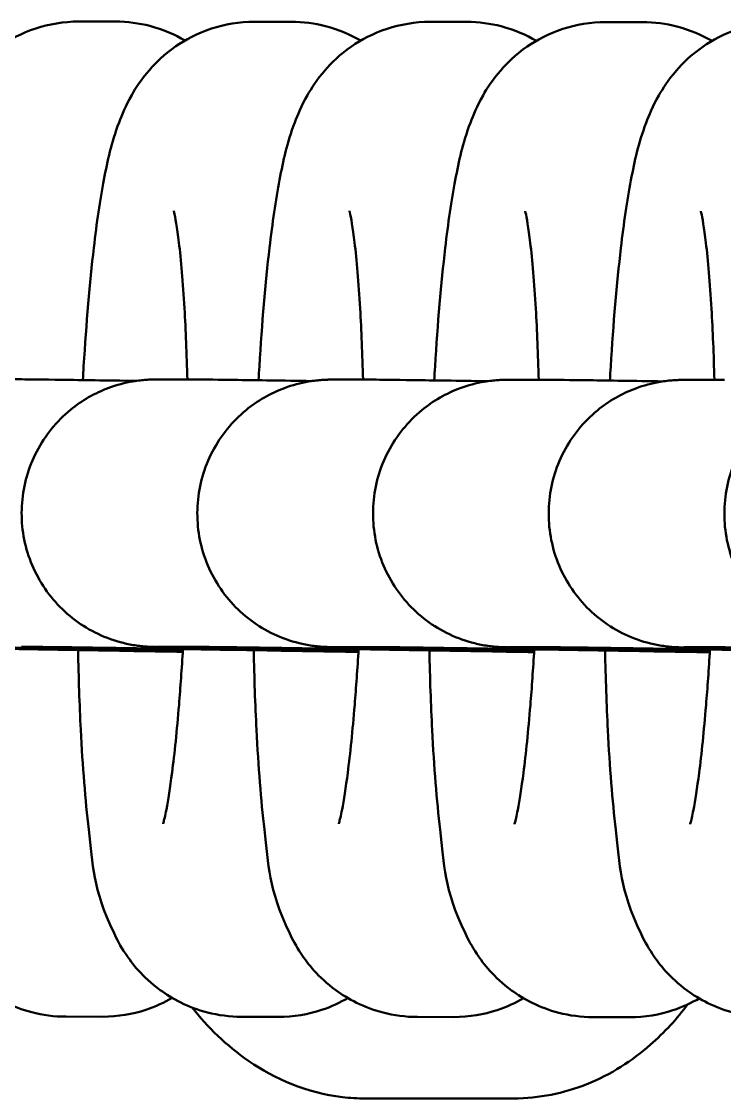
# Model space of a CAD drawing. Header units: millimetres. Extents: x 170 to 5770, y -1450 to 5650.
# Drawn here: x 2601.66 to 2617.44, y 2087.81 to 2111.97 of the extents above; entities that cross this region are included whole.
import ezdxf

# ---------------------------------------------------------------- set-up
doc = ezdxf.new("R2010")
doc.units = ezdxf.units.MM
doc.header["$LTSCALE"] = 10
doc.layers.add('Viditelná (ISO)', color=7, linetype='Continuous', lineweight=50)

# ---------------------------------------------------------------- blocks, each defined once
blk = doc.blocks.new('VVZ-VH101-2')
at = {"layer": 'Viditelná (ISO)'}
for p, q in [((2433.773, -3538.029), (2432.951, -3538.028)), ((2437.717, -3538.033), (2436.895, -3538.032)), ((2441.661, -3538.036), (2440.838, -3538.035)), ((2445.605, -3538.04), (2444.782, -3538.039)), ((2430.773, -3546.057), (2431.668, -3546.057)), ((2434.717, -3546.06), (2435.612, -3546.061)), ((2438.661, -3546.064), (2439.555, -3546.064)), ((2442.605, -3546.067), (2443.499, -3546.068)), ((2446.548, -3546.071), (2447.443, -3546.071)), ((2434.712, -3552.06), (2435.606, -3552.061)), ((2438.655, -3552.064), (2439.55, -3552.064)), ((2442.599, -3552.067), (2443.494, -3552.068)), ((2446.543, -3552.071), (2447.438, -3552.071)), ((2432.661, -3560.359), (2433.484, -3560.36)), ((2436.605, -3560.363), (2437.427, -3560.364)), ((2440.549, -3560.366), (2441.371, -3560.367)), ((2444.493, -3560.37), (2445.315, -3560.37)), ((2439.381, -3562.195), (2442.709, -3562.194))]:
    blk.add_line(p, q, dxfattribs=at)
for points, knots in [([(2432.951, -3538.028), (2432.611, -3538.028), (2432.275, -3538.087), (2431.663, -3538.288), (2431.397, -3538.434), (2430.917, -3538.765), (2430.732, -3538.95), (2430.399, -3539.331), (2430.283, -3539.515), (2430.053, -3539.919), (2429.974, -3540.112), (2429.734, -3540.755), (2429.652, -3541.136), (2429.48, -3542.035), (2429.407, -3542.54), (2429.249, -3543.891), (2429.173, -3544.79), (2429.108, -3545.862), (2429.101, -3545.966), (2429.095, -3546.071)], [3.141593, 3.141593, 3.141593, 3.141593, 3.174933, 3.174933, 3.211923, 3.211923, 3.259011, 3.259011, 3.321934, 3.321934, 3.41779, 3.41779, 3.668439, 3.668439, 3.93242, 3.93242, 4.302832, 4.302832, 4.342317, 4.342317, 4.342317, 4.342317]), ([(2436.895, -3538.032), (2436.554, -3538.032), (2436.219, -3538.091), (2435.606, -3538.292), (2435.341, -3538.437), (2434.861, -3538.768), (2434.675, -3538.953), (2434.343, -3539.335), (2434.227, -3539.518), (2433.997, -3539.922), (2433.917, -3540.115), (2433.678, -3540.759), (2433.595, -3541.14), (2433.424, -3542.038), (2433.351, -3542.543), (2433.193, -3543.895), (2433.117, -3544.793), (2433.051, -3545.865), (2433.045, -3545.969), (2433.039, -3546.074)], [3.141593, 3.141593, 3.141593, 3.141593, 3.174933, 3.174933, 3.211923, 3.211923, 3.259011, 3.259011, 3.321934, 3.321934, 3.41779, 3.41779, 3.668439, 3.668439, 3.93242, 3.93242, 4.302832, 4.302832, 4.342317, 4.342317, 4.342317, 4.342317]), ([(2435.333, -3538.454), (2435.113, -3538.325), (2434.846, -3538.206), (2434.301, -3538.065), (2434.037, -3538.029), (2433.773, -3538.029)], [9.36660161, 9.36660161, 9.36660161, 9.36660161, 9.39894603, 9.39894603, 9.42477796, 9.42477796, 9.42477796, 9.42477796]), ([(2440.838, -3538.035), (2440.498, -3538.035), (2440.162, -3538.094), (2439.55, -3538.295), (2439.284, -3538.441), (2438.805, -3538.772), (2438.619, -3538.957), (2438.287, -3539.338), (2438.171, -3539.522), (2437.941, -3539.926), (2437.861, -3540.119), (2437.621, -3540.762), (2437.539, -3541.143), (2437.368, -3542.042), (2437.295, -3542.547), (2437.137, -3543.898), (2437.061, -3544.797), (2436.995, -3545.869), (2436.989, -3545.973), (2436.983, -3546.078)], [3.141593, 3.141593, 3.141593, 3.141593, 3.174933, 3.174933, 3.211923, 3.211923, 3.259011, 3.259011, 3.321934, 3.321934, 3.41779, 3.41779, 3.668439, 3.668439, 3.93242, 3.93242, 4.302832, 4.302832, 4.342317, 4.342317, 4.342317, 4.342317]), ([(2439.277, -3538.457), (2439.057, -3538.328), (2438.79, -3538.209), (2438.245, -3538.068), (2437.981, -3538.033), (2437.717, -3538.033)], [9.36660161, 9.36660161, 9.36660161, 9.36660161, 9.39894603, 9.39894603, 9.42477796, 9.42477796, 9.42477796, 9.42477796]), ([(2444.782, -3538.039), (2444.442, -3538.039), (2444.106, -3538.098), (2443.494, -3538.299), (2443.228, -3538.444), (2442.748, -3538.775), (2442.563, -3538.96), (2442.231, -3539.342), (2442.114, -3539.525), (2441.884, -3539.929), (2441.805, -3540.122), (2441.565, -3540.766), (2441.483, -3541.147), (2441.312, -3542.045), (2441.239, -3542.55), (2441.081, -3543.902), (2441.004, -3544.8), (2440.939, -3545.872), (2440.933, -3545.976), (2440.927, -3546.081)], [3.141593, 3.141593, 3.141593, 3.141593, 3.174933, 3.174933, 3.211923, 3.211923, 3.259011, 3.259011, 3.321934, 3.321934, 3.41779, 3.41779, 3.668439, 3.668439, 3.93242, 3.93242, 4.302832, 4.302832, 4.342317, 4.342317, 4.342317, 4.342317]), ([(2443.221, -3538.461), (2443, -3538.332), (2442.733, -3538.213), (2442.188, -3538.072), (2441.924, -3538.036), (2441.661, -3538.036)], [9.36660161, 9.36660161, 9.36660161, 9.36660161, 9.39894603, 9.39894603, 9.42477796, 9.42477796, 9.42477796, 9.42477796]), ([(2448.726, -3538.042), (2448.386, -3538.042), (2448.05, -3538.101), (2447.438, -3538.302), (2447.172, -3538.448), (2446.692, -3538.779), (2446.507, -3538.964), (2446.174, -3539.345), (2446.058, -3539.529), (2445.828, -3539.933), (2445.749, -3540.126), (2445.509, -3540.769), (2445.427, -3541.15), (2445.256, -3542.049), (2445.183, -3542.554), (2445.024, -3543.905), (2444.948, -3544.804), (2444.883, -3545.876), (2444.877, -3545.98), (2444.871, -3546.085)], [3.141593, 3.141593, 3.141593, 3.141593, 3.174933, 3.174933, 3.211923, 3.211923, 3.259011, 3.259011, 3.321934, 3.321934, 3.41779, 3.41779, 3.668439, 3.668439, 3.93242, 3.93242, 4.302832, 4.302832, 4.342317, 4.342317, 4.342317, 4.342317]), ([(2447.164, -3538.464), (2446.944, -3538.335), (2446.677, -3538.216), (2446.132, -3538.075), (2445.868, -3538.04), (2445.605, -3538.04)], [9.36660161, 9.36660161, 9.36660161, 9.36660161, 9.39894603, 9.39894603, 9.42477796, 9.42477796, 9.42477796, 9.42477796]), ([(2435.385, -3546.061), (2435.37, -3545.489), (2435.348, -3544.951), (2435.286, -3543.881), (2435.242, -3543.372), (2435.156, -3542.654), (2435.112, -3542.406), (2435.085, -3542.287), (2435.081, -3542.273), (2435.081, -3542.273)], [8.2587232, 8.2587232, 8.2587232, 8.2587232, 8.4985772, 8.4985772, 8.7889867, 8.7889867, 9.0355285, 9.0355285, 9.0982014, 9.0982014, 9.0982014, 9.0982014]), ([(2439.329, -3546.064), (2439.314, -3545.493), (2439.292, -3544.955), (2439.229, -3543.884), (2439.186, -3543.375), (2439.1, -3542.657), (2439.056, -3542.409), (2439.029, -3542.29), (2439.025, -3542.277), (2439.025, -3542.277)], [8.2587232, 8.2587232, 8.2587232, 8.2587232, 8.4985772, 8.4985772, 8.7889867, 8.7889867, 9.0355285, 9.0355285, 9.0982014, 9.0982014, 9.0982014, 9.0982014]), ([(2443.273, -3546.068), (2443.258, -3545.496), (2443.236, -3544.958), (2443.173, -3543.888), (2443.13, -3543.379), (2443.044, -3542.661), (2443, -3542.413), (2442.973, -3542.294), (2442.969, -3542.28), (2442.969, -3542.28)], [8.2587232, 8.2587232, 8.2587232, 8.2587232, 8.4985772, 8.4985772, 8.7889867, 8.7889867, 9.0355285, 9.0355285, 9.0982014, 9.0982014, 9.0982014, 9.0982014]), ([(2447.216, -3546.071), (2447.202, -3545.5), (2447.18, -3544.962), (2447.117, -3543.891), (2447.073, -3543.382), (2446.988, -3542.664), (2446.944, -3542.416), (2446.917, -3542.297), (2446.913, -3542.284), (2446.913, -3542.284)], [8.2587232, 8.2587232, 8.2587232, 8.2587232, 8.4985772, 8.4985772, 8.7889867, 8.7889867, 9.0355285, 9.0355285, 9.0982014, 9.0982014, 9.0982014, 9.0982014]), ([(2435.283, -3552.15), (2434.994, -3552.145), (2434.713, -3552.14), (2433.711, -3552.121), (2433.046, -3552.109), (2431.946, -3552.087), (2431.499, -3552.078), (2431.03, -3552.068), (2430.905, -3552.065), (2430.76, -3552.061), (2430.718, -3552.06), (2430.647, -3552.057), (2430.627, -3552.057), (2430.541, -3552.052), (2430.519, -3552.051), (2430.471, -3552.047), (2430.453, -3552.046), (2430.393, -3552.04), (2430.346, -3552.034), (2430.202, -3552.014), (2430.102, -3551.995), (2429.811, -3551.923), (2429.619, -3551.855), (2429.256, -3551.683), (2429.083, -3551.578), (2428.761, -3551.337), (2428.612, -3551.2), (2428.345, -3550.9), (2428.226, -3550.735), (2428.025, -3550.388), (2427.941, -3550.203), (2427.814, -3549.822), (2427.769, -3549.625), (2427.719, -3549.226), (2427.715, -3549.023), (2427.746, -3548.623), (2427.782, -3548.423), (2427.893, -3548.037), (2427.968, -3547.849), (2428.154, -3547.493), (2428.265, -3547.323), (2428.518, -3547.011), (2428.661, -3546.867), (2429.072, -3546.53), (2429.366, -3546.361), (2429.852, -3546.18), (2430.036, -3546.131), (2430.275, -3546.09), (2430.329, -3546.083), (2430.429, -3546.071), (2430.477, -3546.067), (2430.539, -3546.063), (2430.559, -3546.062), (2430.613, -3546.059), (2430.639, -3546.058), (2430.724, -3546.056), (2430.743, -3546.057), (2430.773, -3546.057)], [1.554937, 1.554937, 1.554937, 1.554937, 1.6506, 1.6506, 1.911274, 1.911274, 2.172346, 2.172346, 2.302855, 2.302855, 2.372983, 2.372983, 2.432966, 2.432966, 2.448102, 2.448102, 2.455646, 2.455646, 2.470926, 2.470926, 2.501191, 2.501191, 2.561496, 2.561496, 2.621741, 2.621741, 2.681984, 2.681984, 2.742227, 2.742227, 2.802469, 2.802469, 2.862712, 2.862712, 2.922955, 2.922955, 2.983198, 2.983198, 3.043441, 3.043441, 3.103684, 3.103684, 3.163927, 3.163927, 3.263079, 3.263079, 3.319647, 3.319647, 3.336273, 3.336273, 3.351217, 3.351217, 3.358917, 3.358917, 3.374956, 3.374956, 3.4296, 3.4296, 3.4296, 3.4296]), ([(2439.227, -3552.154), (2438.938, -3552.149), (2438.657, -3552.143), (2437.655, -3552.125), (2436.989, -3552.112), (2435.89, -3552.091), (2435.443, -3552.082), (2434.974, -3552.071), (2434.849, -3552.068), (2434.704, -3552.064), (2434.662, -3552.063), (2434.591, -3552.061), (2434.571, -3552.061), (2434.485, -3552.056), (2434.462, -3552.054), (2434.415, -3552.051), (2434.397, -3552.049), (2434.337, -3552.043), (2434.289, -3552.038), (2434.146, -3552.017), (2434.046, -3551.998), (2433.755, -3551.926), (2433.563, -3551.858), (2433.2, -3551.686), (2433.026, -3551.582), (2432.705, -3551.341), (2432.556, -3551.204), (2432.289, -3550.903), (2432.17, -3550.739), (2431.969, -3550.391), (2431.885, -3550.207), (2431.757, -3549.826), (2431.712, -3549.628), (2431.663, -3549.23), (2431.659, -3549.027), (2431.69, -3548.626), (2431.726, -3548.427), (2431.837, -3548.041), (2431.912, -3547.852), (2432.098, -3547.496), (2432.209, -3547.327), (2432.462, -3547.015), (2432.605, -3546.871), (2433.015, -3546.534), (2433.31, -3546.364), (2433.796, -3546.183), (2433.98, -3546.134), (2434.218, -3546.094), (2434.273, -3546.086), (2434.373, -3546.075), (2434.42, -3546.07), (2434.483, -3546.066), (2434.503, -3546.065), (2434.557, -3546.062), (2434.583, -3546.062), (2434.668, -3546.06), (2434.687, -3546.06), (2434.717, -3546.06)], [1.554937, 1.554937, 1.554937, 1.554937, 1.6506, 1.6506, 1.911274, 1.911274, 2.172346, 2.172346, 2.302855, 2.302855, 2.372983, 2.372983, 2.432966, 2.432966, 2.448102, 2.448102, 2.455646, 2.455646, 2.470926, 2.470926, 2.501191, 2.501191, 2.561496, 2.561496, 2.621741, 2.621741, 2.681984, 2.681984, 2.742227, 2.742227, 2.802469, 2.802469, 2.862712, 2.862712, 2.922955, 2.922955, 2.983198, 2.983198, 3.043441, 3.043441, 3.103684, 3.103684, 3.163927, 3.163927, 3.263079, 3.263079, 3.319647, 3.319647, 3.336273, 3.336273, 3.351217, 3.351217, 3.358917, 3.358917, 3.374956, 3.374956, 3.4296, 3.4296, 3.4296, 3.4296]), ([(2431.668, -3546.057), (2431.833, -3546.058), (2432.116, -3546.061), (2433.006, -3546.074), (2433.57, -3546.082), (2434.231, -3546.092)], [0, 0, 0, 0, 0.3027925, 0.3027925, 0.5743738, 0.5743738, 0.5743738, 0.5743738]), ([(2443.17, -3552.157), (2442.882, -3552.152), (2442.601, -3552.147), (2441.599, -3552.128), (2440.933, -3552.116), (2439.833, -3552.094), (2439.387, -3552.085), (2438.918, -3552.075), (2438.793, -3552.072), (2438.648, -3552.068), (2438.606, -3552.067), (2438.534, -3552.064), (2438.515, -3552.064), (2438.429, -3552.059), (2438.406, -3552.058), (2438.359, -3552.054), (2438.341, -3552.053), (2438.281, -3552.047), (2438.233, -3552.041), (2438.09, -3552.021), (2437.99, -3552.002), (2437.698, -3551.93), (2437.507, -3551.862), (2437.144, -3551.69), (2436.97, -3551.585), (2436.649, -3551.344), (2436.5, -3551.207), (2436.233, -3550.907), (2436.114, -3550.742), (2435.913, -3550.395), (2435.829, -3550.21), (2435.701, -3549.829), (2435.656, -3549.632), (2435.607, -3549.233), (2435.602, -3549.03), (2435.634, -3548.63), (2435.67, -3548.43), (2435.781, -3548.044), (2435.856, -3547.856), (2436.041, -3547.5), (2436.153, -3547.33), (2436.406, -3547.018), (2436.549, -3546.874), (2436.959, -3546.537), (2437.254, -3546.368), (2437.74, -3546.187), (2437.924, -3546.138), (2438.162, -3546.097), (2438.216, -3546.09), (2438.317, -3546.078), (2438.364, -3546.074), (2438.427, -3546.07), (2438.447, -3546.069), (2438.501, -3546.066), (2438.526, -3546.065), (2438.611, -3546.063), (2438.631, -3546.064), (2438.661, -3546.064)], [1.554937, 1.554937, 1.554937, 1.554937, 1.6506, 1.6506, 1.911274, 1.911274, 2.172346, 2.172346, 2.302855, 2.302855, 2.372983, 2.372983, 2.432966, 2.432966, 2.448102, 2.448102, 2.455646, 2.455646, 2.470926, 2.470926, 2.501191, 2.501191, 2.561496, 2.561496, 2.621741, 2.621741, 2.681984, 2.681984, 2.742227, 2.742227, 2.802469, 2.802469, 2.862712, 2.862712, 2.922955, 2.922955, 2.983198, 2.983198, 3.043441, 3.043441, 3.103684, 3.103684, 3.163927, 3.163927, 3.263079, 3.263079, 3.319647, 3.319647, 3.336273, 3.336273, 3.351217, 3.351217, 3.358917, 3.358917, 3.374956, 3.374956, 3.4296, 3.4296, 3.4296, 3.4296]), ([(2435.612, -3546.061), (2435.777, -3546.061), (2436.059, -3546.065), (2436.95, -3546.077), (2437.513, -3546.085), (2438.175, -3546.096)], [0, 0, 0, 0, 0.3027925, 0.3027925, 0.5743738, 0.5743738, 0.5743738, 0.5743738]), ([(2447.114, -3552.161), (2446.825, -3552.156), (2446.545, -3552.15), (2445.543, -3552.132), (2444.877, -3552.119), (2443.777, -3552.098), (2443.331, -3552.089), (2442.861, -3552.078), (2442.737, -3552.075), (2442.591, -3552.071), (2442.55, -3552.07), (2442.478, -3552.068), (2442.459, -3552.068), (2442.373, -3552.063), (2442.35, -3552.061), (2442.303, -3552.058), (2442.285, -3552.056), (2442.225, -3552.05), (2442.177, -3552.045), (2442.034, -3552.024), (2441.934, -3552.005), (2441.642, -3551.933), (2441.451, -3551.865), (2441.088, -3551.693), (2440.914, -3551.589), (2440.593, -3551.348), (2440.443, -3551.21), (2440.177, -3550.91), (2440.058, -3550.746), (2439.856, -3550.398), (2439.773, -3550.214), (2439.645, -3549.833), (2439.6, -3549.635), (2439.551, -3549.236), (2439.546, -3549.034), (2439.578, -3548.633), (2439.614, -3548.434), (2439.724, -3548.048), (2439.8, -3547.859), (2439.985, -3547.503), (2440.097, -3547.334), (2440.35, -3547.022), (2440.493, -3546.878), (2440.903, -3546.54), (2441.197, -3546.371), (2441.684, -3546.19), (2441.868, -3546.141), (2442.106, -3546.101), (2442.16, -3546.093), (2442.261, -3546.082), (2442.308, -3546.077), (2442.371, -3546.073), (2442.391, -3546.072), (2442.444, -3546.069), (2442.47, -3546.069), (2442.555, -3546.067), (2442.575, -3546.067), (2442.605, -3546.067)], [1.554937, 1.554937, 1.554937, 1.554937, 1.6506, 1.6506, 1.911274, 1.911274, 2.172346, 2.172346, 2.302855, 2.302855, 2.372983, 2.372983, 2.432966, 2.432966, 2.448102, 2.448102, 2.455646, 2.455646, 2.470926, 2.470926, 2.501191, 2.501191, 2.561496, 2.561496, 2.621741, 2.621741, 2.681984, 2.681984, 2.742227, 2.742227, 2.802469, 2.802469, 2.862712, 2.862712, 2.922955, 2.922955, 2.983198, 2.983198, 3.043441, 3.043441, 3.103684, 3.103684, 3.163927, 3.163927, 3.263079, 3.263079, 3.319647, 3.319647, 3.336273, 3.336273, 3.351217, 3.351217, 3.358917, 3.358917, 3.374956, 3.374956, 3.4296, 3.4296, 3.4296, 3.4296]), ([(2439.555, -3546.064), (2439.721, -3546.065), (2440.003, -3546.068), (2440.894, -3546.081), (2441.457, -3546.089), (2442.119, -3546.099)], [0, 0, 0, 0, 0.3027925, 0.3027925, 0.5743738, 0.5743738, 0.5743738, 0.5743738]), ([(2451.058, -3552.164), (2450.769, -3552.159), (2450.489, -3552.154), (2449.487, -3552.135), (2448.821, -3552.123), (2447.721, -3552.101), (2447.274, -3552.092), (2446.805, -3552.082), (2446.681, -3552.079), (2446.535, -3552.075), (2446.494, -3552.074), (2446.422, -3552.071), (2446.402, -3552.071), (2446.316, -3552.066), (2446.294, -3552.065), (2446.247, -3552.061), (2446.228, -3552.06), (2446.168, -3552.054), (2446.121, -3552.048), (2445.978, -3552.028), (2445.878, -3552.009), (2445.586, -3551.937), (2445.394, -3551.869), (2445.031, -3551.697), (2444.858, -3551.592), (2444.536, -3551.351), (2444.387, -3551.214), (2444.12, -3550.914), (2444.002, -3550.749), (2443.8, -3550.402), (2443.717, -3550.217), (2443.589, -3549.836), (2443.544, -3549.639), (2443.495, -3549.24), (2443.49, -3549.037), (2443.521, -3548.637), (2443.557, -3548.437), (2443.668, -3548.051), (2443.743, -3547.863), (2443.929, -3547.507), (2444.04, -3547.337), (2444.293, -3547.025), (2444.436, -3546.881), (2444.847, -3546.544), (2445.141, -3546.375), (2445.627, -3546.194), (2445.812, -3546.145), (2446.05, -3546.104), (2446.104, -3546.097), (2446.205, -3546.085), (2446.252, -3546.081), (2446.315, -3546.077), (2446.335, -3546.075), (2446.388, -3546.073), (2446.414, -3546.072), (2446.499, -3546.07), (2446.519, -3546.071), (2446.548, -3546.071)], [1.554937, 1.554937, 1.554937, 1.554937, 1.6506, 1.6506, 1.911274, 1.911274, 2.172346, 2.172346, 2.302855, 2.302855, 2.372983, 2.372983, 2.432966, 2.432966, 2.448102, 2.448102, 2.455646, 2.455646, 2.470926, 2.470926, 2.501191, 2.501191, 2.561496, 2.561496, 2.621741, 2.621741, 2.681984, 2.681984, 2.742227, 2.742227, 2.802469, 2.802469, 2.862712, 2.862712, 2.922955, 2.922955, 2.983198, 2.983198, 3.043441, 3.043441, 3.103684, 3.103684, 3.163927, 3.163927, 3.263079, 3.263079, 3.319647, 3.319647, 3.336273, 3.336273, 3.351217, 3.351217, 3.358917, 3.358917, 3.374956, 3.374956, 3.4296, 3.4296, 3.4296, 3.4296]), ([(2443.499, -3546.068), (2443.665, -3546.068), (2443.947, -3546.072), (2444.838, -3546.084), (2445.401, -3546.092), (2446.063, -3546.103)], [0, 0, 0, 0, 0.3027925, 0.3027925, 0.5743738, 0.5743738, 0.5743738, 0.5743738]), ([(2455.002, -3552.168), (2454.713, -3552.163), (2454.432, -3552.157), (2453.431, -3552.139), (2452.765, -3552.126), (2451.665, -3552.105), (2451.218, -3552.096), (2450.749, -3552.085), (2450.625, -3552.082), (2450.479, -3552.078), (2450.437, -3552.077), (2450.366, -3552.075), (2450.346, -3552.075), (2450.26, -3552.07), (2450.238, -3552.068), (2450.19, -3552.065), (2450.172, -3552.063), (2450.112, -3552.057), (2450.065, -3552.052), (2449.921, -3552.031), (2449.822, -3552.012), (2449.53, -3551.94), (2449.338, -3551.872), (2448.975, -3551.7), (2448.802, -3551.596), (2448.48, -3551.355), (2448.331, -3551.217), (2448.064, -3550.917), (2447.945, -3550.753), (2447.744, -3550.405), (2447.661, -3550.221), (2447.533, -3549.84), (2447.488, -3549.642), (2447.438, -3549.243), (2447.434, -3549.041), (2447.465, -3548.64), (2447.501, -3548.441), (2447.612, -3548.055), (2447.687, -3547.866), (2447.873, -3547.51), (2447.984, -3547.341), (2448.237, -3547.029), (2448.38, -3546.885), (2448.791, -3546.547), (2449.085, -3546.378), (2449.571, -3546.197), (2449.756, -3546.148), (2449.994, -3546.108), (2450.048, -3546.1), (2450.148, -3546.089), (2450.196, -3546.084), (2450.258, -3546.08), (2450.278, -3546.079), (2450.332, -3546.076), (2450.358, -3546.076), (2450.443, -3546.074), (2450.462, -3546.074), (2450.492, -3546.074)], [1.554937, 1.554937, 1.554937, 1.554937, 1.6506, 1.6506, 1.911274, 1.911274, 2.172346, 2.172346, 2.302855, 2.302855, 2.372983, 2.372983, 2.432966, 2.432966, 2.448102, 2.448102, 2.455646, 2.455646, 2.470926, 2.470926, 2.501191, 2.501191, 2.561496, 2.561496, 2.621741, 2.621741, 2.681984, 2.681984, 2.742227, 2.742227, 2.802469, 2.802469, 2.862712, 2.862712, 2.922955, 2.922955, 2.983198, 2.983198, 3.043441, 3.043441, 3.103684, 3.103684, 3.163927, 3.163927, 3.263079, 3.263079, 3.319647, 3.319647, 3.336273, 3.336273, 3.351217, 3.351217, 3.358917, 3.358917, 3.374956, 3.374956, 3.4296, 3.4296, 3.4296, 3.4296]), ([(2435.281, -3552.172), (2435.238, -3552.172), (2435.194, -3552.171), (2434.287, -3552.155), (2433.424, -3552.141), (2431.827, -3552.114), (2431.074, -3552.102), (2429.77, -3552.081), (2429.204, -3552.073), (2428.328, -3552.06), (2428.004, -3552.056), (2427.776, -3552.054), (2427.734, -3552.054), (2427.719, -3552.054)], [2.282411, 2.282411, 2.282411, 2.282411, 2.29548, 2.29548, 2.555348, 2.555348, 2.815187, 2.815187, 3.07483, 3.07483, 3.333704, 3.333704, 3.418973, 3.418973, 3.418973, 3.418973]), ([(2428.987, -3552.129), (2429, -3552.752), (2429.02, -3553.351), (2429.091, -3554.747), (2429.15, -3555.497), (2429.326, -3556.961), (2429.304, -3557.456), (2429.858, -3558.618), (2429.937, -3558.767), (2430.206, -3559.17), (2430.421, -3559.457), (2431.097, -3559.952), (2431.454, -3560.148), (2432.134, -3560.324), (2432.398, -3560.359), (2432.661, -3560.359)], [5.072131, 5.072131, 5.072131, 5.072131, 5.306068, 5.306068, 5.653445, 5.653445, 6.082135, 6.082135, 6.137624, 6.137624, 6.210615, 6.210615, 6.257353, 6.257353, 6.283185, 6.283185, 6.283185, 6.283185]), ([(2439.225, -3552.176), (2439.182, -3552.175), (2439.138, -3552.174), (2438.231, -3552.159), (2437.368, -3552.144), (2435.771, -3552.118), (2435.018, -3552.105), (2433.714, -3552.085), (2433.147, -3552.076), (2432.272, -3552.064), (2431.948, -3552.06), (2431.72, -3552.058), (2431.678, -3552.057), (2431.662, -3552.057)], [2.282411, 2.282411, 2.282411, 2.282411, 2.29548, 2.29548, 2.555348, 2.555348, 2.815187, 2.815187, 3.07483, 3.07483, 3.333704, 3.333704, 3.418973, 3.418973, 3.418973, 3.418973]), ([(2432.931, -3552.133), (2432.944, -3552.755), (2432.964, -3553.354), (2433.035, -3554.751), (2433.093, -3555.5), (2433.27, -3556.965), (2433.248, -3557.46), (2433.802, -3558.622), (2433.88, -3558.77), (2434.15, -3559.174), (2434.364, -3559.46), (2435.041, -3559.955), (2435.398, -3560.151), (2436.078, -3560.327), (2436.342, -3560.362), (2436.605, -3560.363)], [5.072131, 5.072131, 5.072131, 5.072131, 5.306068, 5.306068, 5.653445, 5.653445, 6.082135, 6.082135, 6.137624, 6.137624, 6.210615, 6.210615, 6.257353, 6.257353, 6.283185, 6.283185, 6.283185, 6.283185]), ([(2434.84, -3556.031), (2434.84, -3556.031), (2434.843, -3556.021), (2434.862, -3555.952), (2434.887, -3555.848), (2434.953, -3555.504), (2434.998, -3555.22), (2435.097, -3554.454), (2435.151, -3553.936), (2435.23, -3552.968), (2435.259, -3552.548), (2435.285, -3552.11)], [6.6064232, 6.6064232, 6.6064232, 6.6064232, 6.6625875, 6.6625875, 6.8051812, 6.8051812, 7.0161704, 7.0161704, 7.2839793, 7.2839793, 7.4663846, 7.4663846, 7.4663846, 7.4663846]), ([(2443.169, -3552.179), (2443.125, -3552.179), (2443.082, -3552.178), (2442.175, -3552.162), (2441.312, -3552.148), (2439.715, -3552.121), (2438.962, -3552.109), (2437.658, -3552.088), (2437.091, -3552.08), (2436.215, -3552.067), (2435.892, -3552.063), (2435.664, -3552.061), (2435.622, -3552.061), (2435.606, -3552.061)], [2.282411, 2.282411, 2.282411, 2.282411, 2.29548, 2.29548, 2.555348, 2.555348, 2.815187, 2.815187, 3.07483, 3.07483, 3.333704, 3.333704, 3.418973, 3.418973, 3.418973, 3.418973]), ([(2436.875, -3552.136), (2436.887, -3552.759), (2436.908, -3553.358), (2436.979, -3554.754), (2437.037, -3555.504), (2437.214, -3556.968), (2437.192, -3557.463), (2437.746, -3558.625), (2437.824, -3558.774), (2438.094, -3559.177), (2438.308, -3559.464), (2438.985, -3559.959), (2439.341, -3560.155), (2440.021, -3560.33), (2440.285, -3560.366), (2440.549, -3560.366)], [5.072131, 5.072131, 5.072131, 5.072131, 5.306068, 5.306068, 5.653445, 5.653445, 6.082135, 6.082135, 6.137624, 6.137624, 6.210615, 6.210615, 6.257353, 6.257353, 6.283185, 6.283185, 6.283185, 6.283185]), ([(2438.784, -3556.035), (2438.784, -3556.035), (2438.787, -3556.024), (2438.806, -3555.955), (2438.83, -3555.852), (2438.897, -3555.508), (2438.942, -3555.224), (2439.041, -3554.457), (2439.095, -3553.94), (2439.174, -3552.971), (2439.203, -3552.552), (2439.229, -3552.113)], [6.6064232, 6.6064232, 6.6064232, 6.6064232, 6.6625875, 6.6625875, 6.8051812, 6.8051812, 7.0161704, 7.0161704, 7.2839793, 7.2839793, 7.4663846, 7.4663846, 7.4663846, 7.4663846]), ([(2447.113, -3552.183), (2447.069, -3552.182), (2447.026, -3552.181), (2446.119, -3552.166), (2445.256, -3552.151), (2443.659, -3552.125), (2442.905, -3552.112), (2441.602, -3552.092), (2441.035, -3552.083), (2440.159, -3552.071), (2439.836, -3552.067), (2439.607, -3552.065), (2439.566, -3552.064), (2439.55, -3552.064)], [2.282411, 2.282411, 2.282411, 2.282411, 2.29548, 2.29548, 2.555348, 2.555348, 2.815187, 2.815187, 3.07483, 3.07483, 3.333704, 3.333704, 3.418973, 3.418973, 3.418973, 3.418973]), ([(2440.818, -3552.14), (2440.831, -3552.762), (2440.852, -3553.361), (2440.923, -3554.758), (2440.981, -3555.507), (2441.158, -3556.972), (2441.136, -3557.467), (2441.689, -3558.629), (2441.768, -3558.777), (2442.038, -3559.181), (2442.252, -3559.467), (2442.928, -3559.962), (2443.285, -3560.158), (2443.965, -3560.334), (2444.229, -3560.369), (2444.493, -3560.37)], [5.072131, 5.072131, 5.072131, 5.072131, 5.306068, 5.306068, 5.653445, 5.653445, 6.082135, 6.082135, 6.137624, 6.137624, 6.210615, 6.210615, 6.257353, 6.257353, 6.283185, 6.283185, 6.283185, 6.283185]), ([(2442.728, -3556.038), (2442.728, -3556.038), (2442.731, -3556.028), (2442.75, -3555.959), (2442.774, -3555.855), (2442.84, -3555.511), (2442.886, -3555.227), (2442.985, -3554.461), (2443.038, -3553.943), (2443.118, -3552.975), (2443.147, -3552.555), (2443.173, -3552.117)], [6.6064232, 6.6064232, 6.6064232, 6.6064232, 6.6625875, 6.6625875, 6.8051812, 6.8051812, 7.0161704, 7.0161704, 7.2839793, 7.2839793, 7.4663846, 7.4663846, 7.4663846, 7.4663846]), ([(2451.057, -3552.186), (2451.013, -3552.186), (2450.97, -3552.185), (2450.063, -3552.169), (2449.199, -3552.155), (2447.603, -3552.128), (2446.849, -3552.116), (2445.546, -3552.095), (2444.979, -3552.087), (2444.103, -3552.074), (2443.779, -3552.07), (2443.551, -3552.068), (2443.509, -3552.068), (2443.494, -3552.068)], [2.282411, 2.282411, 2.282411, 2.282411, 2.29548, 2.29548, 2.555348, 2.555348, 2.815187, 2.815187, 3.07483, 3.07483, 3.333704, 3.333704, 3.418973, 3.418973, 3.418973, 3.418973]), ([(2444.762, -3552.143), (2444.775, -3552.766), (2444.796, -3553.365), (2444.866, -3554.761), (2444.925, -3555.511), (2445.102, -3556.975), (2445.08, -3557.47), (2445.633, -3558.632), (2445.712, -3558.781), (2445.982, -3559.184), (2446.196, -3559.471), (2446.872, -3559.966), (2447.229, -3560.162), (2447.909, -3560.337), (2448.173, -3560.373), (2448.437, -3560.373)], [5.072131, 5.072131, 5.072131, 5.072131, 5.306068, 5.306068, 5.653445, 5.653445, 6.082135, 6.082135, 6.137624, 6.137624, 6.210615, 6.210615, 6.257353, 6.257353, 6.283185, 6.283185, 6.283185, 6.283185]), ([(2446.671, -3556.042), (2446.671, -3556.042), (2446.675, -3556.031), (2446.693, -3555.962), (2446.718, -3555.859), (2446.784, -3555.515), (2446.829, -3555.231), (2446.929, -3554.464), (2446.982, -3553.947), (2447.062, -3552.978), (2447.091, -3552.559), (2447.116, -3552.12)], [6.6064232, 6.6064232, 6.6064232, 6.6064232, 6.6625875, 6.6625875, 6.8051812, 6.8051812, 7.0161704, 7.0161704, 7.2839793, 7.2839793, 7.4663846, 7.4663846, 7.4663846, 7.4663846]), ([(2455, -3552.19), (2454.957, -3552.189), (2454.913, -3552.188), (2454.006, -3552.173), (2453.143, -3552.158), (2451.547, -3552.132), (2450.793, -3552.119), (2449.489, -3552.099), (2448.923, -3552.09), (2448.047, -3552.078), (2447.723, -3552.074), (2447.495, -3552.072), (2447.453, -3552.071), (2447.438, -3552.071)], [2.282411, 2.282411, 2.282411, 2.282411, 2.29548, 2.29548, 2.555348, 2.555348, 2.815187, 2.815187, 3.07483, 3.07483, 3.333704, 3.333704, 3.418973, 3.418973, 3.418973, 3.418973]), ([(2433.484, -3560.36), (2433.824, -3560.36), (2434.16, -3560.301), (2434.676, -3560.132), (2434.875, -3560.037), (2435.045, -3559.938)], [6.28318531, 6.28318531, 6.28318531, 6.28318531, 6.31652615, 6.31652615, 6.34246474, 6.34246474, 6.34246474, 6.34246474]), ([(2437.427, -3560.364), (2437.768, -3560.364), (2438.103, -3560.305), (2438.619, -3560.135), (2438.818, -3560.041), (2438.989, -3559.942)], [6.28318531, 6.28318531, 6.28318531, 6.28318531, 6.31652615, 6.31652615, 6.34246474, 6.34246474, 6.34246474, 6.34246474]), ([(2441.371, -3560.367), (2441.711, -3560.367), (2442.047, -3560.308), (2442.563, -3560.139), (2442.762, -3560.044), (2442.933, -3559.945)], [6.28318531, 6.28318531, 6.28318531, 6.28318531, 6.31652615, 6.31652615, 6.34246474, 6.34246474, 6.34246474, 6.34246474]), ([(2445.315, -3560.37), (2445.655, -3560.371), (2445.991, -3560.312), (2446.507, -3560.142), (2446.706, -3560.048), (2446.877, -3559.949)], [6.28318531, 6.28318531, 6.28318531, 6.28318531, 6.31652615, 6.31652615, 6.34246474, 6.34246474, 6.34246474, 6.34246474]), ([(2435.491, -3560.153), (2435.842, -3560.592), (2436.254, -3561.004), (2437.342, -3561.753), (2438.066, -3562.07), (2439.036, -3562.185), (2439.208, -3562.195), (2439.381, -3562.195)], [2.6628573, 2.6628573, 2.6628573, 2.6628573, 2.8651214, 2.8651214, 3.0932186, 3.0932186, 3.1415927, 3.1415927, 3.1415927, 3.1415927]), ([(2442.709, -3562.194), (2443.276, -3562.194), (2443.84, -3562.077), (2444.898, -3561.658), (2445.375, -3561.343), (2446.1, -3560.71), (2446.378, -3560.403), (2446.623, -3560.081)], [3.1415927, 3.1415927, 3.1415927, 3.1415927, 3.3006412, 3.3006412, 3.4788625, 3.4788625, 3.6238697, 3.6238697, 3.6238697, 3.6238697])]:
    blk.add_open_spline(points, degree=3, knots=knots, dxfattribs=at)
for points in [[(2434.712, -3552.06), (2434.708, -3552.06), (2434.706, -3552.06), (2434.706, -3552.06)], [(2438.655, -3552.064), (2438.652, -3552.064), (2438.65, -3552.064), (2438.65, -3552.064)], [(2442.599, -3552.067), (2442.596, -3552.067), (2442.594, -3552.067), (2442.594, -3552.067)], [(2446.543, -3552.071), (2446.54, -3552.071), (2446.538, -3552.071), (2446.538, -3552.071)]]:
    blk.add_open_spline(points, degree=3, dxfattribs=at)

msp = doc.modelspace()

# ---------------------------------------------------------------- block references
msp.add_blockref('VVZ-VH101-2', (170, 5650))

doc.saveas('drawing.dxf')
